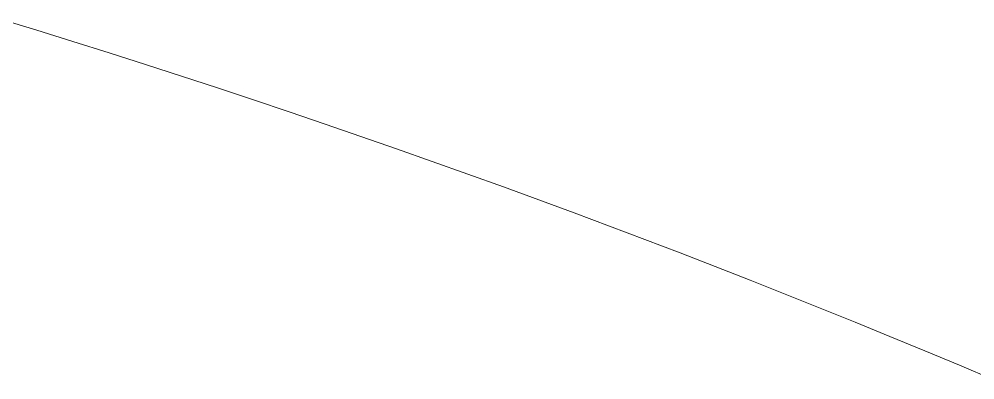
# Model space of a CAD drawing. Header units: millimetres. Extents: x 144517 to 159919, y -31393 to -20504.
# Drawn here: x 158343.98 to 158359.79, y -29766.73 to -29760.76 of the extents above; entities that cross this region are included whole.
import ezdxf

# ---------------------------------------------------------------- set-up
doc = ezdxf.new("R2010")
doc.units = ezdxf.units.MM
doc.header["$MEASUREMENT"] = 0
doc.layers.add('A - SHEET', color=7, linetype='Continuous', lineweight=9)
doc.layers.add('Layer 1', color=7, linetype='Continuous')

# ---------------------------------------------------------------- blocks, each defined once
blk = doc.blocks.new('agdsggad')
at = {"layer": 'Layer 1', "lineweight": 0}
blk.add_lwpolyline([(283.372, 484.7276), (283.1442, 484.8238), (282.9159, 484.9192), (282.6872, 485.0137), (282.458, 485.1075), (282.2284, 485.2004), (281.9984, 485.2925), (281.7679, 485.3837), (281.537, 485.4741), (281.3057, 485.5637), (281.0739, 485.6525), (280.8418, 485.7404), (280.6091, 485.8274), (280.3761, 485.9136), (280.1427, 485.999), (279.9088, 486.0836), (279.6745, 486.1672), (279.4398, 486.2501), (279.2047, 486.3321), (278.9691, 486.4132), (278.7332, 486.4935), (278.4968, 486.5729), (278.2601, 486.6514), (278.0229, 486.7291), (277.7854, 486.806), (277.5474, 486.8819), (277.309, 486.957), (277.0703, 487.0313), (276.8311, 487.1046)], dxfattribs=at)
blk = doc.blocks.new('EWRSDG')
at = {"xscale": 3.437246875556696, "yscale": 3.437246875556696, "zscale": 3.437246875556696}
blk.add_blockref('agdsggad', (-192566.76, -259573.4), dxfattribs=at)

msp = doc.modelspace()

# ---------------------------------------------------------------- block references
at = {"layer": 'A - SHEET', "xscale": 0.7307667054224303, "yscale": 0.7307667054224303, "zscale": 0.7307667054224303}
msp.add_blockref('EWRSDG', (298369.7, 158703.315, -0.002), dxfattribs=at)

doc.saveas('drawing.dxf')
